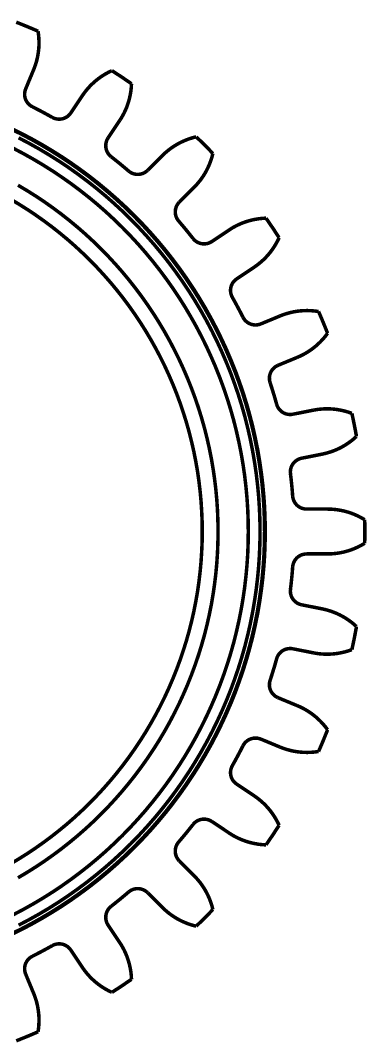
# Model space of a CAD drawing. Extents: x 1.1 to 21.8, y 1.7 to 15.4.
# Drawn here: x 9.544 to 10.516, y 1.794 to 4.666 of the extents above; entities that cross this region are included whole.
import ezdxf

# ---------------------------------------------------------------- set-up
doc = ezdxf.new("R2010")
doc.units = 0
doc.layers.get('0').update_dxf_attribs({"linetype": 'CONTINUOUS'})

msp = doc.modelspace()

# ---------------------------------------------------------------- linework, layer by layer
at = {"color": 0, "const_width": 0.00985}
for points in [[(9.53271, 4.66081), (9.54042, 4.65776), (9.54807, 4.65474), (9.55578, 4.65158), (9.56342, 4.64844), (9.57101, 4.64529), (9.57867, 4.64204), (9.58626, 4.63878), (9.59386, 4.63547)], [(9.58154, 4.52767), (9.58458, 4.53537), (9.58724, 4.54318), (9.58957, 4.55117), (9.59164, 4.55931), (9.59332, 4.56765), (9.59467, 4.57607), (9.59565, 4.58458), (9.59631, 4.59315), (9.59651, 4.60368), (9.59619, 4.61426), (9.59532, 4.62489), (9.59386, 4.63547)], [(9.55914, 4.47353), (9.58154, 4.52767)], [(9.71832, 4.45454), (9.7231, 4.46132), (9.72808, 4.46789), (9.73346, 4.47433), (9.73904, 4.48047), (9.74501, 4.48654), (9.75131, 4.49235), (9.75782, 4.49789), (9.7646, 4.50319), (9.77322, 4.50922), (9.78217, 4.51486), (9.7915, 4.52001), (9.80117, 4.52468)], [(9.80117, 4.52468), (9.81506, 4.51568), (9.822, 4.51112), (9.82889, 4.50657), (9.83572, 4.50196), (9.84939, 4.49262), (9.85618, 4.4879)], [(9.82308, 4.38456), (9.82753, 4.3915), (9.83171, 4.39871), (9.83556, 4.40608), (9.83914, 4.41363), (9.84244, 4.42144), (9.84538, 4.42947), (9.84804, 4.43761), (9.85032, 4.4459), (9.8526, 4.45622), (9.85439, 4.46664), (9.85558, 4.47721), (9.85618, 4.4879)], [(9.55914, 4.47353), (9.55767, 4.46929), (9.55664, 4.4649), (9.55621, 4.46044), (9.55621, 4.45594), (9.55675, 4.45144), (9.55783, 4.447), (9.55935, 4.44282), (9.56142, 4.43875), (9.56386, 4.435), (9.56674, 4.43158), (9.56993, 4.42854), (9.5734, 4.42583), (9.57775, 4.42329)], [(9.68576, 4.40582), (9.71832, 4.45454)], [(9.57775, 4.42329), (9.58485, 4.41971), (9.59185, 4.41607), (9.5989, 4.41243), (9.6129, 4.40494), (9.61985, 4.40115), (9.62679, 4.39729), (9.63368, 4.39344)], [(9.68576, 4.40582), (9.68311, 4.40224), (9.67996, 4.39899), (9.67654, 4.39611), (9.67275, 4.39361), (9.66872, 4.3916), (9.66444, 4.39003), (9.6601, 4.38894), (9.6556, 4.3884), (9.6511, 4.3884), (9.64671, 4.38883), (9.64242, 4.38981), (9.63818, 4.39122), (9.63368, 4.39344)], [(9.51568, 4.36182), (9.54514, 4.34728), (9.57422, 4.33197), (9.60286, 4.31592), (9.63108, 4.29915), (9.65881, 4.28163), (9.68614, 4.2634), (9.71294, 4.24447), (9.73926, 4.22483), (9.76503, 4.20449), (9.79025, 4.18349), (9.81494, 4.16183), (9.83903, 4.13954), (9.86257, 4.11664), (9.88547, 4.09315), (9.90776, 4.06901), (9.92942, 4.04432), (9.95042, 4.0191), (9.97071, 3.99333), (9.99035, 3.96701), (10.0093, 3.94021), (10.0276, 3.91292), (10.0451, 3.88514), (10.0618, 3.85693), (10.0779, 3.82829), (10.0932, 3.79921), (10.1077, 3.76981), (10.1214, 3.73996), (10.1344, 3.70979), (10.1466, 3.67931), (10.1579, 3.64854), (10.1685, 3.61746), (10.1782, 3.5861), (10.1871, 3.55447), (10.1952, 3.52268), (10.2025, 3.49067), (10.2089, 3.45844), (10.2144, 3.42611), (10.2191, 3.39361), (10.223, 3.361), (10.226, 3.32829), (10.2281, 3.29551), (10.2294, 3.26275), (10.2299, 3.22993), (10.2299, 3.22993), (10.2294, 3.19706), (10.2281, 3.16428), (10.226, 3.13151), (10.223, 3.09885), (10.2191, 3.06625), (10.2144, 3.03375), (10.2089, 3.00136), (10.2025, 2.96918), (10.1952, 2.93718), (10.1871, 2.90533), (10.1782, 2.87375), (10.1685, 2.84239), (10.1579, 2.81131), (10.1466, 2.78049), (10.1344, 2.75), (10.1214, 2.71983), (10.1077, 2.69006), (10.0932, 2.6606), (10.0779, 2.63151), (10.0618, 2.60286), (10.0451, 2.57465), (10.0276, 2.54693), (10.0093, 2.51958), (9.99035, 2.49278), (9.97071, 2.46647), (9.95042, 2.44069), (9.92942, 2.41547), (9.90776, 2.39079), (9.88547, 2.36669), (9.86257, 2.34315), (9.83903, 2.32026), (9.81494, 2.29796), (9.79025, 2.27632), (9.76503, 2.25532), (9.73926, 2.23503), (9.71294, 2.21539), (9.68614, 2.1964), (9.65881, 2.17817), (9.63108, 2.16064), (9.60286, 2.14387), (9.57422, 2.12782), (9.54514, 2.11253), (9.51568, 2.09804)], [(9.5165, 2.09636), (9.54596, 2.11094), (9.57508, 2.12625), (9.60374, 2.14231), (9.632, 2.15913), (9.65983, 2.17665), (9.68718, 2.19493), (9.71397, 2.21392), (9.74035, 2.23356), (9.76617, 2.2539), (9.79144, 2.27496), (9.81614, 2.2966), (9.84028, 2.31896), (9.86382, 2.3419), (9.88678, 2.36546), (9.90912, 2.3896), (9.93078, 2.41428), (9.95182, 2.43956), (9.97217, 2.46539), (9.99181, 2.49175), (10.0108, 2.51856), (10.0291, 2.5459), (10.0466, 2.57374), (10.0634, 2.602), (10.0795, 2.63064), (10.0948, 2.65978), (10.1093, 2.68924), (10.1231, 2.71912), (10.1361, 2.74929), (10.1483, 2.77983), (10.1596, 2.81071), (10.1702, 2.84185), (10.18, 2.87321), (10.1889, 2.90489), (10.197, 2.93674), (10.2042, 2.96881), (10.2107, 3.00103), (10.2162, 3.03347), (10.2209, 3.06597), (10.2248, 3.09864), (10.2278, 3.1314), (10.23, 3.16417), (10.2312, 3.19706), (10.2317, 3.22993), (10.2317, 3.22993), (10.2312, 3.26281), (10.23, 3.29563), (10.2278, 3.32844), (10.2248, 3.36117), (10.2209, 3.39382), (10.2162, 3.42638), (10.2107, 3.45876), (10.2042, 3.491), (10.197, 3.52311), (10.1889, 3.55496), (10.18, 3.58658), (10.1702, 3.618), (10.1596, 3.64914), (10.1483, 3.67996), (10.1361, 3.7105), (10.1231, 3.74072), (10.1093, 3.77056), (10.0948, 3.80007), (10.0795, 3.82915), (10.0634, 3.85786), (10.0466, 3.88607), (10.0291, 3.9139), (10.0108, 3.94125), (9.99181, 3.9681), (9.97217, 3.99442), (9.95182, 4.02024), (9.93078, 4.04551), (9.90912, 4.07026), (9.88678, 4.0944), (9.86382, 4.11794), (9.84028, 4.1409), (9.81614, 4.16319), (9.79144, 4.18485), (9.76617, 4.20589), (9.74035, 4.22624), (9.71397, 4.24593), (9.68718, 4.26492), (9.65983, 4.28315), (9.632, 4.30072), (9.60374, 4.31754), (9.57508, 4.33356), (9.54596, 4.3489), (9.5165, 4.36344)], [(9.79053, 4.33583), (9.82308, 4.38456)], [(9.53939, 2.12392), (9.56814, 2.13906), (9.59646, 2.15489), (9.6244, 2.1715), (9.65192, 2.18886), (9.67893, 2.20692), (9.70546, 2.22569), (9.7315, 2.24511), (9.757, 2.26525), (9.78201, 2.28603), (9.80643, 2.30746), (9.83029, 2.32949), (9.85357, 2.35215), (9.87625, 2.37543), (9.89828, 2.39931), (9.91971, 2.42372), (9.94049, 2.44874), (9.96061, 2.47424), (9.98004, 2.50028), (9.99881, 2.52681), (10.0169, 2.55382), (10.0342, 2.58132), (10.0508, 2.60926), (10.0667, 2.63758), (10.0818, 2.66635), (10.0962, 2.69553), (10.1098, 2.72504), (10.1226, 2.75489), (10.1347, 2.78504), (10.1459, 2.81554), (10.1564, 2.84631), (10.166, 2.87733), (10.1749, 2.90864), (10.1828, 2.94011), (10.19, 2.97185), (10.1963, 3.00369), (10.2018, 3.03575), (10.2065, 3.06787), (10.2103, 3.10015), (10.2133, 3.13254), (10.2154, 3.16493), (10.2167, 3.19743), (10.2171, 3.22993), (10.2167, 3.26243), (10.2154, 3.29486), (10.2133, 3.32731), (10.2103, 3.35965), (10.2065, 3.39193), (10.2018, 3.4241), (10.1963, 3.45611), (10.19, 3.48801), (10.1828, 3.51969), (10.1749, 3.55117), (10.166, 3.58247), (10.1564, 3.6135), (10.1459, 3.64426), (10.1347, 3.67475), (10.1226, 3.70492), (10.1098, 3.73481), (10.0962, 3.76432), (10.0818, 3.79346), (10.0667, 3.82221), (10.0508, 3.85058), (10.0342, 3.87847), (10.0169, 3.90597), (9.99881, 3.933), (9.98004, 3.95953), (9.96061, 3.98557), (9.94049, 4.01107), (9.91971, 4.03608), (9.89828, 4.06049), (9.87625, 4.08436), (9.85357, 4.10764), (9.83029, 4.13032), (9.80643, 4.1524), (9.78201, 4.17383), (9.757, 4.19461), (9.7315, 4.21468), (9.70546, 4.23415), (9.67893, 4.25288), (9.65192, 4.27094), (9.6244, 4.28831), (9.59646, 4.3049), (9.56814, 4.32081), (9.53939, 4.33594)], [(9.79053, 4.33583), (9.78825, 4.33197), (9.7864, 4.32785), (9.7851, 4.32357), (9.78424, 4.31912), (9.7839, 4.31461), (9.78407, 4.31011), (9.78478, 4.30567), (9.78597, 4.30132), (9.78771, 4.2971), (9.78976, 4.29324), (9.79232, 4.28961), (9.79525, 4.28629), (9.79904, 4.28293)], [(9.94299, 4.28614), (9.94894, 4.29189), (9.95518, 4.29736), (9.96164, 4.30257), (9.96838, 4.30757), (9.97542, 4.31233), (9.98269, 4.31679), (9.99018, 4.32101), (9.99789, 4.32482), (10.0075, 4.3291), (10.0174, 4.33285), (10.0276, 4.3361), (10.0379, 4.33876)], [(10.0379, 4.33876), (10.0498, 4.32726), (10.0557, 4.32146), (10.0674, 4.30974), (10.0732, 4.30388), (10.0789, 4.29796), (10.0847, 4.29199)], [(9.52436, 2.15332), (9.55236, 2.16803), (9.57997, 2.18349), (9.60715, 2.19965), (9.6339, 2.21653), (9.66021, 2.2341), (9.68604, 2.25239), (9.71137, 2.27132), (9.73622, 2.2909), (9.76058, 2.31108), (9.78435, 2.33197), (9.80757, 2.35346), (9.83024, 2.37549), (9.85226, 2.39817), (9.87375, 2.42139), (9.89464, 2.44515), (9.91482, 2.46951), (9.9344, 2.49436), (9.95335, 2.51969), (9.97162, 2.54551), (9.98921, 2.57183), (10.0061, 2.59858), (10.0222, 2.62576), (10.0377, 2.65338), (10.0524, 2.68138), (10.0664, 2.70969), (10.0796, 2.73844), (10.0922, 2.76753), (10.1039, 2.79688), (10.1148, 2.82656), (10.125, 2.8565), (10.1344, 2.88672), (10.143, 2.91715), (10.1507, 2.94786), (10.1577, 2.97868), (10.1639, 3.00971), (10.1693, 3.0409), (10.1738, 3.07221), (10.1775, 3.10363), (10.1804, 3.1351), (10.1825, 3.16667), (10.1837, 3.19829), (10.1841, 3.22993), (10.1841, 3.22993), (10.1837, 3.26156), (10.1825, 3.29312), (10.1804, 3.32471), (10.1775, 3.35622), (10.1738, 3.38764), (10.1693, 3.41894), (10.1639, 3.45008), (10.1577, 3.48113), (10.1507, 3.51199), (10.143, 3.54264), (10.1344, 3.57308), (10.125, 3.60331), (10.1148, 3.63325), (10.1039, 3.66292), (10.0922, 3.69233), (10.0796, 3.72136), (10.0664, 3.75011), (10.0524, 3.77849), (10.0377, 3.80647), (10.0222, 3.83404), (10.0061, 3.86122), (9.98921, 3.88797), (9.97162, 3.91428), (9.95335, 3.94011), (9.9344, 3.9655), (9.91482, 3.99035), (9.89464, 4.01465), (9.87375, 4.03842), (9.85226, 4.06164), (9.83024, 4.08431), (9.80757, 4.10639), (9.78435, 4.12788), (9.76058, 4.14871), (9.73622, 4.16894), (9.71137, 4.18853), (9.68604, 4.20747), (9.66021, 4.22569), (9.6339, 4.24328), (9.60715, 4.26014), (9.57997, 4.27632), (9.55236, 4.29178), (9.52436, 4.30653)], [(9.79904, 4.28293), (9.80524, 4.27806), (9.81147, 4.27311), (9.8176, 4.26812), (9.82379, 4.26313), (9.82986, 4.25808), (9.84201, 4.24789), (9.84804, 4.24274)], [(9.90153, 4.24474), (9.94299, 4.28614)], [(10.0321, 4.19706), (10.0378, 4.20307), (10.0432, 4.20925), (10.0485, 4.21571), (10.0535, 4.22244), (10.0583, 4.22949), (10.0627, 4.23676), (10.0669, 4.24425), (10.0707, 4.25196), (10.075, 4.26161), (10.0788, 4.27143), (10.082, 4.28163), (10.0847, 4.29199)], [(9.90153, 4.24474), (9.89822, 4.24175), (9.89453, 4.23915), (9.89057, 4.23699), (9.88639, 4.23529), (9.88206, 4.2341), (9.87756, 4.2334), (9.87304, 4.23318), (9.86854, 4.23351), (9.86415, 4.23438), (9.85992, 4.23568), (9.85585, 4.23747), (9.85206, 4.23969), (9.84804, 4.24274)], [(9.53754, 2.257), (9.56282, 2.27203), (9.58768, 2.28771), (9.61214, 2.3041), (9.63618, 2.32107), (9.65972, 2.33865), (9.68278, 2.35688), (9.7054, 2.37565), (9.72754, 2.39507), (9.74914, 2.41499), (9.77018, 2.43554), (9.79075, 2.4566), (9.81065, 2.47819), (9.83008, 2.50032), (9.84885, 2.52294), (9.86708, 2.54601), (9.88465, 2.56956), (9.90164, 2.59358), (9.91803, 2.61806), (9.93371, 2.6429), (9.94874, 2.66818), (9.96311, 2.69385), (9.97678, 2.71989), (9.98981, 2.74625), (10.0021, 2.773), (10.0137, 2.79997), (10.0246, 2.82731), (10.0348, 2.85493), (10.0443, 2.88276), (10.053, 2.91086), (10.061, 2.93913), (10.0682, 2.96767), (10.0747, 2.99636), (10.0805, 3.02518), (10.0854, 3.05419), (10.0896, 3.08328), (10.0931, 3.11247), (10.0958, 3.14176), (10.0977, 3.17111), (10.0988, 3.20053), (10.0992, 3.22993), (10.0992, 3.22993), (10.0988, 3.25933), (10.0977, 3.28868), (10.0958, 3.31803), (10.0931, 3.34733), (10.0896, 3.37657), (10.0854, 3.40565), (10.0805, 3.43463), (10.0747, 3.46349), (10.0682, 3.49214), (10.061, 3.52067), (10.053, 3.54899), (10.0443, 3.57704), (10.0348, 3.60493), (10.0246, 3.63249), (10.0137, 3.65983), (10.0021, 3.68685), (9.98981, 3.71354), (9.97678, 3.7399), (9.96311, 3.76594), (9.94874, 3.79161), (9.93371, 3.81689), (9.91803, 3.84179), (9.90164, 3.86621), (9.88465, 3.89025), (9.86708, 3.91379), (9.84885, 3.9369), (9.83008, 3.95953), (9.81065, 3.98161), (9.79075, 4.00319), (9.77018, 4.02431), (9.74914, 4.04482), (9.72754, 4.06478), (9.7054, 4.08415), (9.68278, 4.10297), (9.65972, 4.12115), (9.63618, 4.13878), (9.61214, 4.15576), (9.58768, 4.1721), (9.56282, 4.18778), (9.53754, 4.20281)], [(9.99061, 4.15565), (10.0321, 4.19706)], [(9.51531, 2.29546), (9.53961, 2.3099), (9.56347, 2.32497), (9.58697, 2.34065), (9.61003, 2.35699), (9.63271, 2.37386), (9.65483, 2.39139), (9.6766, 2.4094), (9.69781, 2.42806), (9.71853, 2.44721), (9.73876, 2.46696), (9.75851, 2.48719), (9.77767, 2.50792), (9.79633, 2.52914), (9.81435, 2.55089), (9.83188, 2.57303), (9.84874, 2.59571), (9.86507, 2.61876), (9.88075, 2.64225), (9.89583, 2.66612), (9.91026, 2.69043), (9.92404, 2.71506), (9.93722, 2.74007), (9.94971, 2.7654), (9.96153, 2.79101), (9.97265, 2.817), (9.98312, 2.84321), (9.99294, 2.86974), (10.002, 2.89649), (10.0104, 2.92344), (10.0181, 2.95063), (10.025, 2.97803), (10.0313, 3.00558), (10.0367, 3.03326), (10.0416, 3.06114), (10.0456, 3.08908), (10.0489, 3.11714), (10.0515, 3.14524), (10.0533, 3.17344), (10.0545, 3.20167), (10.0548, 3.22993), (10.0548, 3.22993), (10.0545, 3.25814), (10.0533, 3.2864), (10.0515, 3.31456), (10.0489, 3.34272), (10.0456, 3.37076), (10.0416, 3.39871), (10.0367, 3.42654), (10.0313, 3.45426), (10.025, 3.48178), (10.0181, 3.50917), (10.0104, 3.53635), (10.002, 3.56332), (9.99294, 3.59011), (9.98312, 3.6166), (9.97265, 3.64285), (9.96153, 3.66878), (9.94971, 3.69444), (9.93722, 3.71978), (9.92404, 3.74479), (9.91026, 3.76942), (9.89583, 3.79368), (9.88075, 3.8176), (9.86507, 3.84104), (9.84874, 3.86415), (9.83188, 3.88678), (9.81435, 3.90896), (9.79633, 3.93067), (9.77767, 3.95188), (9.75851, 3.97265), (9.73876, 3.99289), (9.71853, 4.01258), (9.69781, 4.03179), (9.6766, 4.0504), (9.65483, 4.06847), (9.63271, 4.08594), (9.61003, 4.10286), (9.58697, 4.11914), (9.56347, 4.13482), (9.53961, 4.1499), (9.51531, 4.16433)], [(9.99061, 4.15565), (9.98763, 4.15229), (9.98508, 4.1486), (9.98292, 4.14469), (9.98122, 4.14051), (9.97999, 4.13612), (9.97928, 4.13162), (9.97911, 4.12717), (9.97944, 4.12267), (9.98025, 4.11822), (9.98161, 4.11404), (9.9834, 4.10997), (9.98563, 4.10612), (9.98867, 4.10211)], [(9.98867, 4.10211), (9.99382, 4.09608), (9.99892, 4.09006), (10.004, 4.08399), (10.0091, 4.07785), (10.0141, 4.07172), (10.019, 4.06554), (10.024, 4.05935), (10.0289, 4.05311)], [(10.1305, 4.07715), (10.1374, 4.08165), (10.1446, 4.08578), (10.152, 4.08968), (10.1595, 4.09321), (10.1674, 4.09651), (10.1753, 4.0995), (10.1835, 4.10211), (10.1918, 4.10439), (10.2022, 4.10672), (10.2125, 4.10846), (10.2231, 4.10965), (10.2338, 4.11025)], [(10.2338, 4.11025), (10.2386, 4.10346), (10.2432, 4.09668), (10.2479, 4.08979), (10.2525, 4.08296), (10.2571, 4.07607), (10.2616, 4.06912), (10.2661, 4.06222), (10.2706, 4.05524)], [(10.0818, 4.0446), (10.1305, 4.07715)], [(10.0818, 4.0446), (10.0778, 4.04237), (10.0738, 4.04053), (10.0695, 4.03917), (10.0651, 4.03831), (10.0605, 4.03797), (10.056, 4.03819), (10.0516, 4.0389), (10.0472, 4.0401), (10.043, 4.04178), (10.0392, 4.04389), (10.0355, 4.04644), (10.0322, 4.04937), (10.0289, 4.05311)], [(10.2005, 3.97244), (10.2073, 3.97715), (10.2138, 3.98221), (10.2202, 3.98753), (10.2264, 3.99311), (10.2325, 3.99914), (10.2383, 4.00537), (10.2438, 4.01193), (10.2491, 4.01872), (10.2552, 4.02735), (10.2607, 4.03629), (10.2659, 4.04563), (10.2706, 4.05524)], [(10.1518, 3.93989), (10.2005, 3.97244)], [(10.1518, 3.93989), (10.1482, 3.93718), (10.1449, 3.93408), (10.142, 3.93061), (10.1395, 3.92686), (10.1375, 3.92279), (10.1359, 3.91857), (10.1349, 3.91417), (10.1343, 3.90972), (10.1343, 3.90522), (10.1348, 3.90082), (10.1357, 3.89649), (10.1372, 3.89231), (10.1393, 3.88775)], [(10.1393, 3.88775), (10.1432, 3.88086), (10.1471, 3.87392), (10.1508, 3.86697), (10.1546, 3.85997), (10.162, 3.84597), (10.1656, 3.83892), (10.1692, 3.83187)], [(10.2735, 3.83561), (10.2813, 3.83865), (10.2891, 3.84131), (10.2971, 3.84369), (10.3052, 3.84571), (10.3135, 3.84744), (10.3219, 3.84879), (10.3305, 3.84978), (10.3391, 3.85037), (10.3496, 3.85064), (10.3601, 3.85032), (10.3708, 3.84939), (10.3814, 3.84793)], [(10.3814, 3.84793), (10.3847, 3.84033), (10.3912, 3.82514), (10.3975, 3.80985), (10.4006, 3.80219), (10.4037, 3.79449), (10.4067, 3.78678)], [(10.2195, 3.81321), (10.2152, 3.81174), (10.2108, 3.81076), (10.2063, 3.81028), (10.2018, 3.81028), (10.1973, 3.81087), (10.1929, 3.8119), (10.1888, 3.81347), (10.1847, 3.81549), (10.1809, 3.81799), (10.1775, 3.82081), (10.1744, 3.824), (10.1718, 3.82753), (10.1692, 3.83187)], [(10.2195, 3.81321), (10.2735, 3.83561)], [(10.3218, 3.71924), (10.3294, 3.72254), (10.3368, 3.72624), (10.3441, 3.73019), (10.3513, 3.73449), (10.3584, 3.73915), (10.3653, 3.74419), (10.372, 3.74951), (10.3785, 3.75515), (10.3861, 3.76243), (10.3934, 3.77013), (10.4003, 3.77826), (10.4067, 3.78678)], [(10.2676, 3.69683), (10.3218, 3.71924)], [(10.2676, 3.69683), (10.2636, 3.69488), (10.2598, 3.69249), (10.2563, 3.68967), (10.2532, 3.68642), (10.2503, 3.68283), (10.248, 3.67899), (10.2461, 3.67492), (10.2447, 3.67063), (10.2438, 3.66624), (10.2434, 3.66183), (10.2435, 3.65739), (10.244, 3.653), (10.2453, 3.64811)], [(10.2453, 3.64811), (10.2502, 3.63303), (10.2526, 3.62549), (10.2549, 3.61789), (10.2572, 3.61029), (10.2616, 3.59511), (10.2637, 3.58746)], [(10.3093, 3.5594), (10.3049, 3.55875), (10.3004, 3.55865), (10.2959, 3.55903), (10.2915, 3.55994), (10.2872, 3.56136), (10.2831, 3.56326), (10.2792, 3.56565), (10.2757, 3.56842), (10.2725, 3.57156), (10.2697, 3.57503), (10.2673, 3.57872), (10.2653, 3.58274), (10.2637, 3.58746)], [(10.3093, 3.5594), (10.3668, 3.57081)], [(10.3668, 3.57081), (10.3749, 3.57226), (10.3831, 3.57335), (10.3914, 3.57411), (10.3998, 3.57454), (10.4083, 3.5746), (10.4168, 3.57428), (10.4254, 3.57357), (10.4339, 3.57249), (10.4443, 3.57069), (10.4546, 3.56831), (10.4648, 3.56532), (10.4749, 3.56185)], [(10.4749, 3.56185), (10.4767, 3.55376), (10.4784, 3.54568), (10.4801, 3.53754), (10.4818, 3.52946), (10.4833, 3.52132), (10.4849, 3.51324), (10.4864, 3.5051), (10.4878, 3.49696)], [(10.3914, 3.44726), (10.3995, 3.44906), (10.4074, 3.45117), (10.4154, 3.45367), (10.4233, 3.45643), (10.4312, 3.45969), (10.4389, 3.46322), (10.4466, 3.46712), (10.454, 3.4714), (10.4629, 3.47706), (10.4715, 3.48318), (10.4799, 3.48986), (10.4878, 3.49696)], [(10.3339, 3.43582), (10.3914, 3.44726)], [(10.3339, 3.43582), (10.3296, 3.43468), (10.3254, 3.43306), (10.3214, 3.43099), (10.3177, 3.42844), (10.3142, 3.42551), (10.3111, 3.42215), (10.3085, 3.41857), (10.3063, 3.41461), (10.3045, 3.41049), (10.3033, 3.40625), (10.3025, 3.40186), (10.3023, 3.39746), (10.3025, 3.39242)], [(10.3025, 3.39242), (10.3044, 3.37668), (10.306, 3.36094), (10.3068, 3.35303), (10.3075, 3.34517), (10.3087, 3.32932)], [(10.348, 3.29292), (10.3435, 3.29318), (10.3391, 3.29394), (10.3347, 3.29519), (10.3306, 3.29693), (10.3267, 3.29921), (10.323, 3.30186), (10.3197, 3.3049), (10.3168, 3.30832), (10.3142, 3.31201), (10.3122, 3.31597), (10.3105, 3.3201), (10.3094, 3.32437), (10.3087, 3.32932)], [(10.348, 3.29292), (10.4066, 3.29292)], [(10.4066, 3.29292), (10.4149, 3.29275), (10.4231, 3.29221), (10.4314, 3.29135), (10.4397, 3.2901), (10.448, 3.28847), (10.4563, 3.28651), (10.4646, 3.28418), (10.4728, 3.28147), (10.4826, 3.27767), (10.4922, 3.27333), (10.5017, 3.26839), (10.5109, 3.26297)], [(10.5109, 3.26297), (10.5111, 3.25472), (10.5112, 3.24647), (10.5112, 3.23817), (10.5112, 3.22163), (10.5112, 3.21338), (10.5111, 3.20508), (10.5109, 3.19683)], [(10.4066, 3.16694), (10.4149, 3.1671), (10.4231, 3.16764), (10.4314, 3.16851), (10.4397, 3.16971), (10.448, 3.17133), (10.4563, 3.17329), (10.4646, 3.17567), (10.4728, 3.17839), (10.4826, 3.18218), (10.4922, 3.18653), (10.5017, 3.1914), (10.5109, 3.19683)], [(10.348, 3.16694), (10.3435, 3.16667), (10.3391, 3.1659), (10.3347, 3.16461), (10.3306, 3.16288), (10.3267, 3.16064), (10.323, 3.15799), (10.3197, 3.15494), (10.3168, 3.15153), (10.3142, 3.14779), (10.3122, 3.14387), (10.3105, 3.13971), (10.3094, 3.13547), (10.3087, 3.13049)], [(10.348, 3.16694), (10.4066, 3.16694)], [(10.3087, 3.13049), (10.3081, 3.12256), (10.3075, 3.11469), (10.3068, 3.10678), (10.306, 3.0989), (10.3052, 3.09104), (10.3044, 3.08311), (10.3025, 3.06739)], [(10.3339, 3.02399), (10.3296, 3.02513), (10.3254, 3.02675), (10.3214, 3.02881), (10.3177, 3.03136), (10.3142, 3.03429), (10.3111, 3.03765), (10.3085, 3.04129), (10.3063, 3.04519), (10.3045, 3.04937), (10.3033, 3.0536), (10.3025, 3.05794), (10.3023, 3.06239), (10.3025, 3.06739)], [(10.3339, 3.02399), (10.3914, 3.01258)], [(10.3914, 3.01258), (10.3995, 3.01079), (10.4074, 3.00868), (10.4154, 3.00618), (10.4233, 3.00336), (10.4312, 3.00017), (10.4389, 2.99658), (10.4466, 2.99268), (10.454, 2.98844), (10.4629, 2.98275), (10.4715, 2.97667), (10.4799, 2.97), (10.4878, 2.96289)], [(10.4878, 2.96289), (10.4864, 2.95475), (10.4833, 2.93847), (10.4818, 2.93039), (10.4801, 2.92225), (10.4767, 2.90608), (10.4749, 2.898)], [(10.3093, 2.90044), (10.3049, 2.90104), (10.3004, 2.90115), (10.2959, 2.90076), (10.2915, 2.89985), (10.2872, 2.89844), (10.2831, 2.89654), (10.2792, 2.89421), (10.2757, 2.89139), (10.2725, 2.88824), (10.2697, 2.88482), (10.2673, 2.88108), (10.2653, 2.87711), (10.2637, 2.87235)], [(10.3093, 2.90044), (10.3668, 2.889)], [(10.3668, 2.889), (10.3749, 2.88758), (10.3831, 2.88644), (10.3914, 2.88569), (10.3998, 2.88531), (10.4083, 2.88525), (10.4168, 2.88558), (10.4254, 2.88624), (10.4339, 2.88732), (10.4443, 2.88917), (10.4546, 2.8915), (10.4648, 2.89447), (10.4749, 2.898)], [(10.2637, 2.87235), (10.2616, 2.86469), (10.2572, 2.8495), (10.2549, 2.8419), (10.2526, 2.83436), (10.2502, 2.82676), (10.2453, 2.81168)], [(10.2676, 2.76297), (10.2636, 2.76497), (10.2598, 2.76736), (10.2563, 2.77018), (10.2532, 2.77339), (10.2503, 2.77696), (10.248, 2.78082), (10.2461, 2.78489), (10.2447, 2.78917), (10.2438, 2.79363), (10.2434, 2.79801), (10.2435, 2.80246), (10.244, 2.80681), (10.2453, 2.81168)], [(10.2676, 2.76297), (10.3218, 2.74056)], [(10.3218, 2.74056), (10.3294, 2.73725), (10.3368, 2.73361), (10.3441, 2.7296), (10.3513, 2.72532), (10.3584, 2.72065), (10.3653, 2.71565), (10.372, 2.71029), (10.3785, 2.70469), (10.3861, 2.69737), (10.3934, 2.68972), (10.4003, 2.68153), (10.4067, 2.67301)], [(10.4067, 2.67301), (10.4037, 2.66531), (10.4006, 2.65767), (10.3975, 2.64996), (10.3944, 2.64231), (10.3912, 2.63471), (10.388, 2.62706), (10.3847, 2.61947), (10.3814, 2.61187)], [(10.2195, 2.6466), (10.2152, 2.64806), (10.2108, 2.64908), (10.2063, 2.64953), (10.2018, 2.64953), (10.1973, 2.64899), (10.1929, 2.64789), (10.1888, 2.64638), (10.1847, 2.64432), (10.1809, 2.64187), (10.1775, 2.639), (10.1744, 2.63579), (10.1718, 2.63232), (10.1692, 2.62799)], [(10.2195, 2.6466), (10.2735, 2.62418)], [(10.1692, 2.62799), (10.1656, 2.62088), (10.162, 2.61388), (10.1583, 2.60682), (10.1546, 2.59983), (10.1508, 2.59283), (10.1471, 2.58589), (10.1432, 2.57894), (10.1393, 2.57206)], [(10.2735, 2.62418), (10.2813, 2.62115), (10.2891, 2.61849), (10.2971, 2.61615), (10.3052, 2.6141), (10.3135, 2.61242), (10.3219, 2.61106), (10.3305, 2.61008), (10.3391, 2.60943), (10.3496, 2.60921), (10.3601, 2.60954), (10.3708, 2.6104), (10.3814, 2.61187)], [(10.1518, 2.51997), (10.1482, 2.52262), (10.1449, 2.52576), (10.142, 2.52919), (10.1395, 2.53299), (10.1375, 2.537), (10.1359, 2.54129), (10.1349, 2.54563), (10.1343, 2.55012), (10.1343, 2.55464), (10.1348, 2.55903), (10.1357, 2.56332), (10.1372, 2.56754), (10.1393, 2.57206)], [(10.1518, 2.51997), (10.2005, 2.48742)], [(10.2005, 2.48742), (10.2073, 2.48264), (10.2138, 2.47765), (10.2202, 2.47228), (10.2264, 2.46669), (10.2325, 2.46072), (10.2383, 2.45443), (10.2438, 2.44792), (10.2491, 2.44114), (10.2552, 2.43251), (10.2607, 2.42356), (10.2659, 2.41422), (10.2706, 2.40457)], [(10.0818, 2.41521), (10.0778, 2.41749), (10.0738, 2.41928), (10.0695, 2.42063), (10.0651, 2.4215), (10.0605, 2.42182), (10.056, 2.42165), (10.0516, 2.42096), (10.0472, 2.41976), (10.043, 2.41803), (10.0392, 2.41596), (10.0355, 2.41342), (10.0322, 2.41049), (10.0289, 2.40674)], [(10.0818, 2.41521), (10.1305, 2.38265)], [(10.0289, 2.40674), (10.024, 2.4005), (10.019, 2.39426), (10.0141, 2.38813), (10.0091, 2.38194), (10.004, 2.37588), (9.99892, 2.36979), (9.99382, 2.36372), (9.98867, 2.35769)], [(10.1305, 2.38265), (10.1374, 2.37819), (10.1446, 2.37403), (10.152, 2.37017), (10.1595, 2.3666), (10.1674, 2.36328), (10.1753, 2.36035), (10.1835, 2.35769), (10.1918, 2.35542), (10.2022, 2.35314), (10.2125, 2.35135), (10.2231, 2.35015), (10.2338, 2.34956)], [(10.2706, 2.40457), (10.2661, 2.39762), (10.2616, 2.39068), (10.2571, 2.38374), (10.2525, 2.37685), (10.2479, 2.37001), (10.2386, 2.35633), (10.2338, 2.34956)], [(9.99061, 2.30419), (9.98763, 2.30751), (9.98508, 2.31119), (9.98292, 2.31515), (9.98122, 2.31933), (9.97999, 2.32368), (9.97928, 2.32818), (9.97911, 2.33268), (9.97944, 2.33718), (9.98025, 2.34158), (9.98161, 2.34581), (9.9834, 2.34987), (9.98563, 2.35368), (9.98867, 2.35769)], [(9.99061, 2.30419), (10.0321, 2.26275)], [(10.0321, 2.26275), (10.0378, 2.25678), (10.0432, 2.25054), (10.0485, 2.24408), (10.0535, 2.23736), (10.0583, 2.23031), (10.0627, 2.22304), (10.0669, 2.21556), (10.0707, 2.20785), (10.075, 2.19824), (10.0788, 2.18838), (10.082, 2.17817), (10.0847, 2.16786)], [(9.84804, 2.21707), (9.84201, 2.21192), (9.83594, 2.20682), (9.82986, 2.20176), (9.82379, 2.19667), (9.8176, 2.19168), (9.81147, 2.18674), (9.80524, 2.18175), (9.79904, 2.17686)], [(9.90153, 2.21511), (9.89822, 2.2181), (9.89453, 2.22065), (9.89057, 2.22282), (9.88639, 2.2245), (9.88206, 2.22575), (9.87756, 2.22646), (9.87304, 2.22661), (9.86854, 2.22629), (9.86415, 2.22547), (9.85992, 2.22412), (9.85585, 2.22233), (9.85206, 2.22011), (9.84804, 2.21707)], [(9.90153, 2.21511), (9.94299, 2.17367)], [(9.79053, 2.12397), (9.78825, 2.12788), (9.7864, 2.13194), (9.7851, 2.13624), (9.78424, 2.14068), (9.7839, 2.14518), (9.78407, 2.14974), (9.78478, 2.15414), (9.78597, 2.15853), (9.78771, 2.16271), (9.78976, 2.16656), (9.79232, 2.17019), (9.79525, 2.17356), (9.79904, 2.17686)], [(9.94299, 2.17367), (9.94894, 2.16792), (9.95518, 2.16249), (9.96164, 2.15722), (9.96838, 2.15224), (9.97542, 2.14746), (9.98269, 2.14301), (9.99018, 2.13883), (9.99789, 2.13499), (10.0075, 2.13075), (10.0174, 2.12696), (10.0276, 2.12375), (10.0379, 2.12104)], [(10.0847, 2.16786), (10.0732, 2.15593), (10.0674, 2.15007), (10.0557, 2.13835), (10.0498, 2.13254), (10.0379, 2.12104)], [(9.79053, 2.12397), (9.82308, 2.07525)], [(9.63368, 2.0664), (9.62679, 2.0625), (9.61985, 2.05865), (9.6129, 2.0549), (9.6059, 2.05111), (9.5989, 2.04742), (9.59185, 2.04372), (9.58485, 2.0401), (9.57775, 2.03651)], [(9.68576, 2.05399), (9.68311, 2.05757), (9.67996, 2.06082), (9.67654, 2.06369), (9.67275, 2.06619), (9.66872, 2.06825), (9.66444, 2.06982), (9.6601, 2.07086), (9.6556, 2.0714), (9.6511, 2.07146), (9.64671, 2.07096), (9.64242, 2.07004), (9.63818, 2.06858), (9.63368, 2.0664)], [(9.82308, 2.07525), (9.82753, 2.06831), (9.83171, 2.06114), (9.83556, 2.05376), (9.83914, 2.04622), (9.84244, 2.03836), (9.84538, 2.03039), (9.84804, 2.02219), (9.85032, 2.01389), (9.8526, 2.00358), (9.85439, 1.99322), (9.85558, 1.98258), (9.85618, 1.9719)], [(9.55914, 1.98628), (9.55767, 1.99056), (9.55664, 1.9949), (9.55621, 1.9994), (9.55621, 2.0039), (9.55675, 2.0084), (9.55783, 2.01281), (9.55935, 2.01699), (9.56142, 2.02106), (9.56386, 2.02479), (9.56674, 2.02821), (9.56993, 2.03131), (9.5734, 2.03396), (9.57775, 2.03651)], [(9.68576, 2.05399), (9.71832, 2.00526)], [(9.71832, 2.00526), (9.7231, 1.99849), (9.72808, 1.99192), (9.73346, 1.98551), (9.73904, 1.97933), (9.74501, 1.97325), (9.75131, 1.96744), (9.75782, 1.96192), (9.7646, 1.95665), (9.77322, 1.95057), (9.78217, 1.94499), (9.7915, 1.93983), (9.80117, 1.93517)], [(9.55914, 1.98628), (9.58154, 1.93218)], [(9.85618, 1.9719), (9.84939, 1.96718), (9.83572, 1.95785), (9.82889, 1.95324), (9.822, 1.94868), (9.81506, 1.94413), (9.80811, 1.93961), (9.80117, 1.93517)], [(9.58154, 1.93218), (9.58458, 1.92443), (9.58724, 1.91661), (9.58957, 1.90864), (9.59164, 1.90056), (9.59332, 1.89219), (9.59467, 1.88379), (9.59565, 1.87522), (9.59631, 1.86664), (9.59651, 1.85613), (9.59619, 1.8456), (9.59532, 1.8349), (9.59386, 1.82433)], [(9.59386, 1.82433), (9.58626, 1.82101), (9.57867, 1.81776), (9.57101, 1.81451), (9.56342, 1.81136), (9.55578, 1.80821), (9.54807, 1.80512), (9.54042, 1.80203), (9.53271, 1.79904)]]:
    msp.add_lwpolyline(points, dxfattribs=at)

doc.saveas('drawing.dxf')
